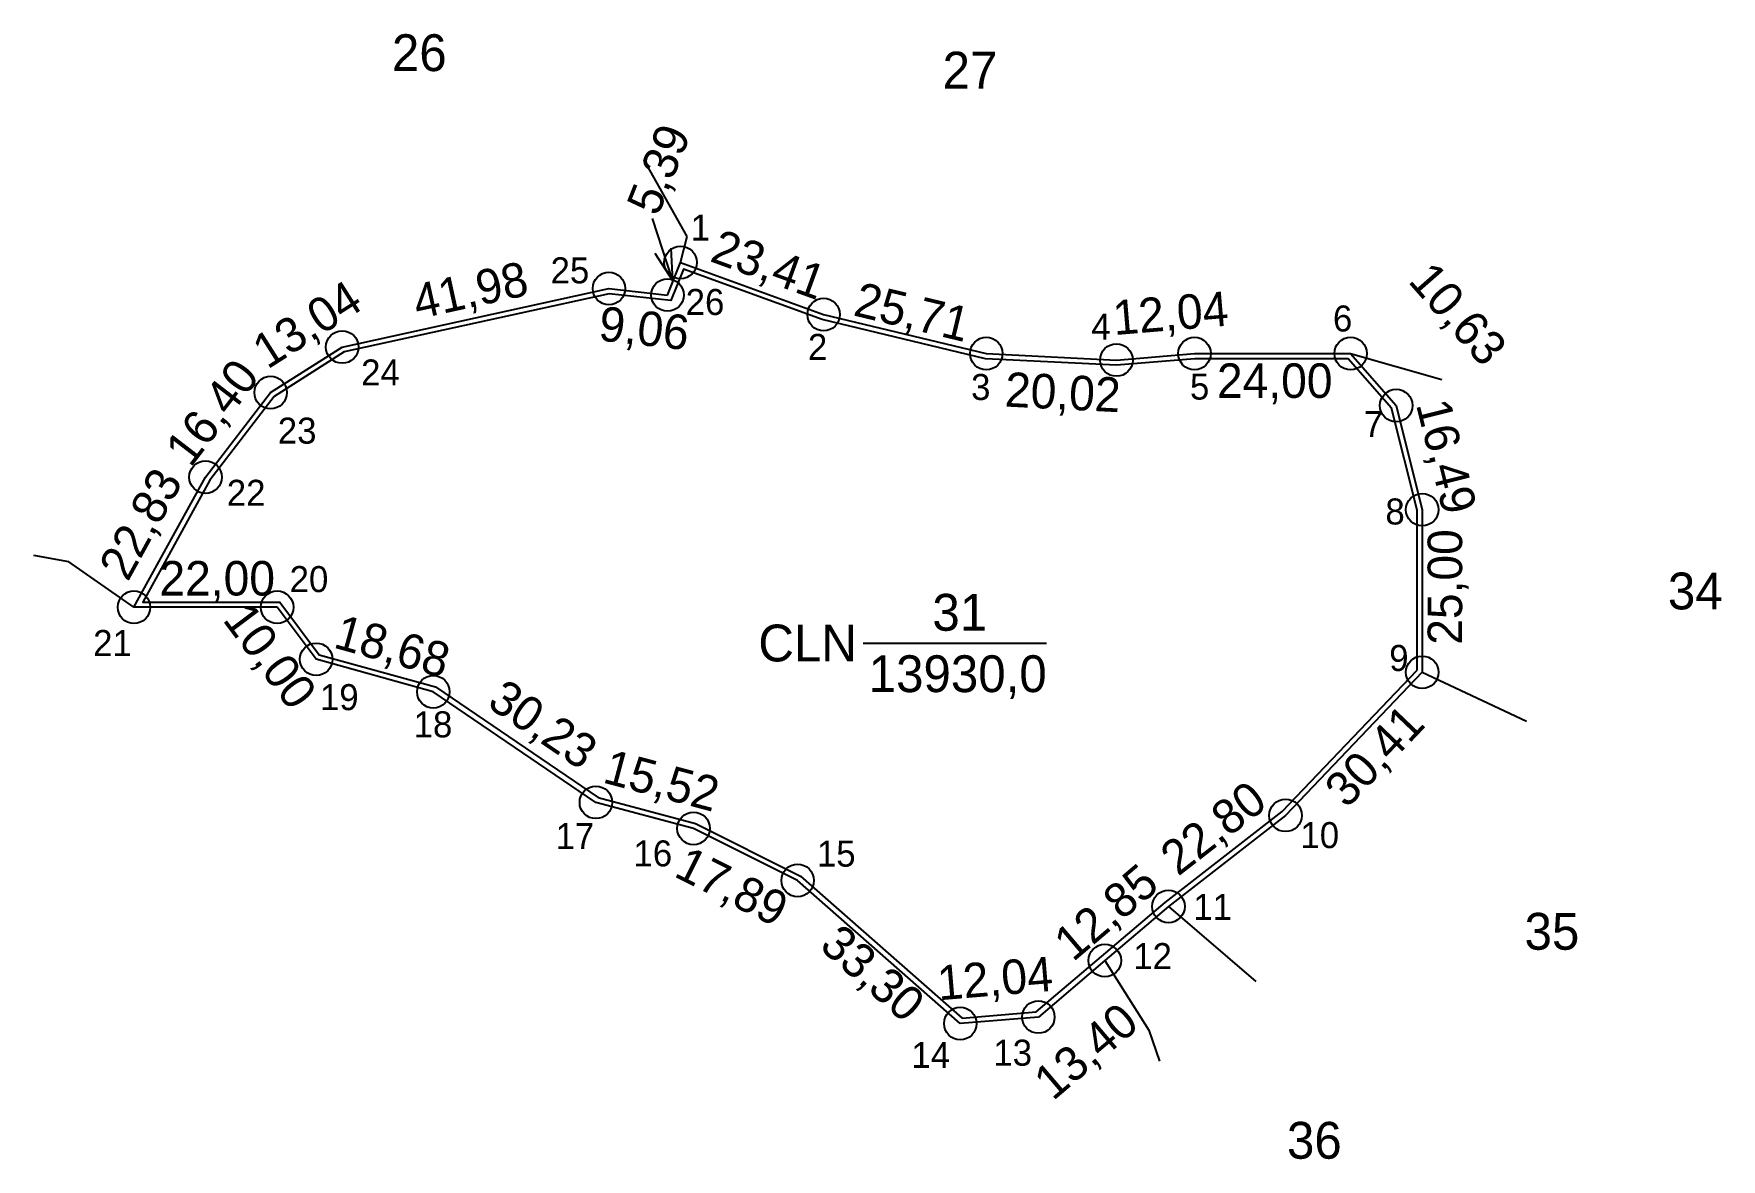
# Model space of a CAD drawing. Extents: x 552950 to 553209, y 1840628 to 1840801.
import ezdxf

# ---------------------------------------------------------------- set-up
doc = ezdxf.new("R2010")
doc.units = 0
for name, color, linetype in [('CanhThua', 7, 'Continuous'), ('ChieuDaiCanhThua', 7, 'Continuous'), ('Level 2', 7, 'Continuous'), ('Level 35', 7, 'Continuous'), ('MocDinhThua', 7, 'Continuous'), ('NhanDiaChinhThua', 7, 'Continuous'), ('NhanTuCan', 7, 'Continuous'), ('RauThua', 7, 'Continuous'), ('SoHieuDinhThua', 7, 'Continuous')]:
    doc.layers.add(name, color=color, linetype=linetype)

msp = doc.modelspace()

# ---------------------------------------------------------------- linework, layer by layer
at = {"layer": 'CanhThua'}
for p, q in [((553047, 1840761), (553049, 1840766)), ((553049, 1840766), (553071, 1840758)), ((552997, 1840753), (553038, 1840762)), ((553038, 1840762), (553047, 1840761)), ((553071, 1840758), (553096, 1840752)), ((552986, 1840746), (552997, 1840753)), ((553096, 1840752), (553116, 1840751)), ((553116, 1840751), (553128, 1840752)), ((553128, 1840752), (553152, 1840752)), ((553152, 1840752), (553159, 1840744)), ((552976, 1840733), (552986, 1840746)), ((553159, 1840744), (553163, 1840728)), ((552965, 1840713), (552976, 1840733)), ((553163, 1840728), (553163, 1840703)), ((552987, 1840713), (552965, 1840713)), ((552993, 1840705), (552987, 1840713)), ((553011, 1840700), (552993, 1840705)), ((553163, 1840703), (553142, 1840681)), ((553036, 1840683), (553011, 1840700)), ((553051, 1840679), (553036, 1840683)), ((553142, 1840681), (553124, 1840667)), ((553067, 1840671), (553051, 1840679)), ((553092, 1840649), (553067, 1840671)), ((553124, 1840667), (553114.21, 1840658.68)), ((553114.21, 1840658.68), (553104, 1840650)), ((553104, 1840650), (553092, 1840649))]:
    msp.add_line(p, q, dxfattribs=at)
at = {"layer": 'Level 2'}
msp.add_lwpolyline([(553162.2, 1840703.32), (553162.2, 1840727.9), (553158.27, 1840743.62), (553151.64, 1840751.2), (553128.03, 1840751.2), (553116.01, 1840750.2), (553095.89, 1840751.2), (553070.77, 1840757.23), (553049.45, 1840764.98), (553047.52, 1840760.14), (553038.04, 1840761.19), (552997.31, 1840752.25), (552986.55, 1840745.4), (552976.67, 1840732.56), (552966.35, 1840713.8), (552987.4, 1840713.8), (552993.48, 1840705.7), (553011.34, 1840700.74), (553036.34, 1840683.74), (553051.28, 1840679.75), (553067.45, 1840671.67), (553092.27, 1840649.83), (553103.68, 1840650.78), (553113.69, 1840659.29), (553123.5, 1840667.62), (553141.46, 1840681.6)], close=True, dxfattribs=at)
at = {"layer": 'Level 35'}
for q in [(553044.72, 1840772.75), (553045.11, 1840767.37), (553047.57, 1840768.18)]:
    msp.add_line((553047.84, 1840763.18), q, dxfattribs=at)
at = {"layer": 'MocDinhThua'}
for centre in [(553049, 1840766), (553038, 1840762), (553047, 1840761), (553071, 1840758), (552997, 1840753), (553096, 1840752), (553128, 1840752), (553152, 1840752), (553116, 1840751), (552986, 1840746), (553159, 1840744), (552976, 1840733), (553163, 1840728), (552965, 1840713), (552987, 1840713), (552993, 1840705), (553163, 1840703), (553011, 1840700), (553036, 1840683), (553051, 1840679), (553142, 1840681), (553067, 1840671), (553124, 1840667), (553114.21, 1840658.68), (553104, 1840650), (553092, 1840649)]:
    msp.add_circle(centre, 2.5, dxfattribs=at)
at = {"layer": 'NhanDiaChinhThua'}
msp.add_line((553077.06, 1840707.5), (553105.26, 1840707.5), dxfattribs=at)
at = {"layer": 'RauThua'}
for p, q in [((553050, 1840770), (553043.35, 1840781.83)), ((553049, 1840766), (553050, 1840770)), ((553152, 1840752), (553166, 1840748)), ((553152, 1840752), (553166, 1840748)), ((552955, 1840720), (552949.59, 1840720.93)), ((552965, 1840713), (552955, 1840720)), ((553163, 1840703), (553179.02, 1840695.49)), ((553124, 1840667), (553137.41, 1840655.46)), ((553114.21, 1840658.68), (553121, 1840648)), ((553121, 1840648), (553122.61, 1840643.23))]:
    msp.add_line(p, q, dxfattribs=at)

# ---------------------------------------------------------------- texts
at = {"layer": 'ChieuDaiCanhThua'}
for s, rotation, p in [('5,39', 68.1986, (553045.51, 1840772.95)), ('23,41', 340.0169, (553053.33, 1840766.25)), ('41,98', 12.3808, (553008.58, 1840757.26)), ('10,63', 311.1859, (553160.69, 1840763.08)), ('13,04', 32.4712, (552985.51, 1840749.5)), ('25,71', 346.5043, (553075.38, 1840757.9)), ('12,04', 4.7636, (553115.68, 1840754.83)), ('9,06', 353.6598, (553036.26, 1840754.03)), ('16,40', 52.4314, (552973.68, 1840734.34)), ('20,02', 357.1376, (553098.76, 1840743.86)), ('16,49', 284.0362, (553162.02, 1840744.18)), ('22,83', 61.1892, (552964.05, 1840716.79)), ('25,00', 90, (553169.14, 1840707.23)), ('10,00', 306.8699, (552978.5, 1840711.06)), ('18,68', 344.4759, (552995.47, 1840706.84)), ('30,23', 325.7843, (553019.07, 1840697.83)), ('30,41', 46.3322, (553151.42, 1840681.94)), ('15,52', 345.0686, (553036.86, 1840686.1)), ('22,80', 37.875, (553125.48, 1840671.55)), ('17,89', 333.4349, (553047.79, 1840671.7)), ('12,85', 40.3594, (553109.33, 1840658.38)), ('33,30', 318.6522, (553070.16, 1840660.65)), ('12,04', 4.7636, (553088.7, 1840652.57)), ('13,40', 40.3694, (553106.24, 1840637.01))]:
    msp.add_text(s, height=5.308, rotation=rotation, dxfattribs=at).set_placement(p)
for s, p in [('24,00', (553131.45, 1840745.18)), ('22,00', (552968.91, 1840714.8))]:
    msp.add_text(s, height=5.308, dxfattribs=at).set_placement(p)
at = {"layer": 'NhanDiaChinhThua'}
for s, p in [('31', (553087.71, 1840709.39)), ('CLN', (553060.96, 1840704.67)), ('13930,0', (553077.92, 1840699.95))]:
    msp.add_text(s, height=5.662, dxfattribs=at).set_placement(p)
at = {"layer": 'NhanTuCan'}
for s, p in [('26', (553004.64, 1840795.42)), ('27', (553089.28, 1840792.74)), ('34', (553200.76, 1840712.67)), ('35', (553178.73, 1840660.35)), ('36', (553142.21, 1840628.22))]:
    msp.add_text(s, height=5.662, dxfattribs=at).set_placement(p)
at = {"layer": 'SoHieuDinhThua'}
for s, p in [('1', (553050.57, 1840769.37)), ('25', (553029.03, 1840762.79)), ('26', (553049.79, 1840757.93)), ('6', (553149.28, 1840755.39)), ('4', (553112.13, 1840754.14)), ('2', (553068.58, 1840751.02)), ('24', (552999.91, 1840747.09)), ('3', (553093.66, 1840744.86)), ('5', (553127.3, 1840744.92)), ('23', (552987.1, 1840738.15)), ('7', (553154.03, 1840739.15)), ('22', (552979.26, 1840728.59)), ('8', (553157.34, 1840725.72)), ('20', (552988.92, 1840715.33)), ('21', (552958.72, 1840705.5)), ('9', (553157.93, 1840703.2)), ('19', (552993.58, 1840697.18)), ('18', (553007.98, 1840693)), ('17', (553029.79, 1840675.83)), ('10', (553144.28, 1840675.97)), ('16', (553041.77, 1840673.16)), ('15', (553069.96, 1840673.12)), ('11', (553127.81, 1840664.93)), ('12', (553118.58, 1840657.37)), ('14', (553084.48, 1840642.17)), ('13', (553097.08, 1840642.52))]:
    msp.add_text(s, height=4, dxfattribs=at).set_placement(p)

doc.saveas('drawing.dxf')
